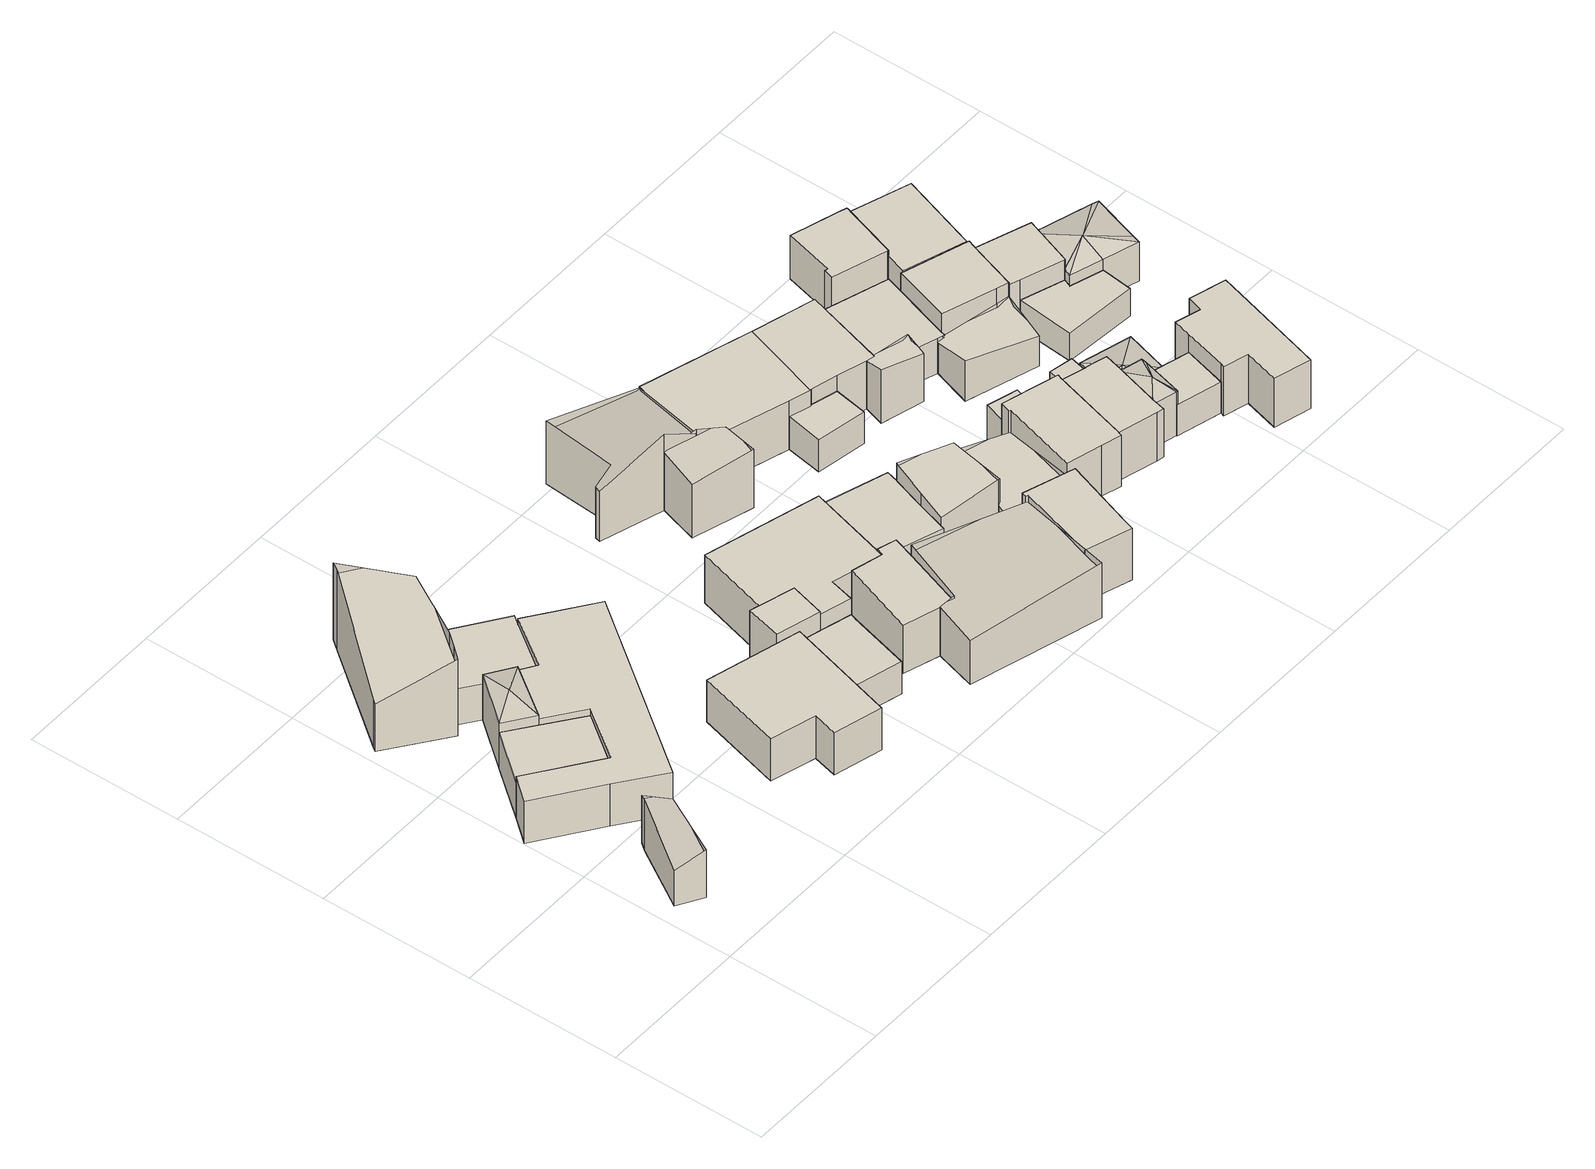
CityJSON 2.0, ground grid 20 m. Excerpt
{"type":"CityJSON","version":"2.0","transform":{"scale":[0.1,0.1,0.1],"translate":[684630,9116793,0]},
"CityObjects":{
"building1":{"type":"Building","attributes":{"Building Type":"Residential","Roof Shape":"gable","Roof Material":"Concrete Glazed Tile","Roof Material Code":"1","Roof Direction":"northwest","Building Height":5.32,"Roof Slope":32.1,"Footprint Area":38.95,"Solar PV Capacity Low":4.88,"Solar PV Capacity High":6.41,"Solar Annual Energy Low":7033,"Solar Annual Energy High":9268,"Suitable PV Area":29.12},"geometry":[{"type":"MultiSurface","lod":"2.2","boundaries":[[[0,1,2,3,4]],[[4,3,5,6]],[[3,2,7,5]],[[2,1,8,7]],[[1,0,9,8]],[[0,4,6,9]],[[6,5,7,8,9]]]}]},
"building2":{"type":"Building","attributes":{"Building Type":"Residential","Roof Shape":"shed","Roof Material":"Clay Tile Shingle","Roof Material Code":"3","Roof Direction":"northwest","Building Height":5.12,"Roof Slope":17,"Footprint Area":82.25,"Solar PV Capacity Low":10.3,"Solar PV Capacity High":13.53,"Solar Annual Energy Low":14850,"Solar Annual Energy High":19571,"Suitable PV Area":61.48},"geometry":[{"type":"MultiSurface","lod":"2.2","boundaries":[[[10,11,12,13,14]],[[14,13,15,16]],[[13,12,17,15]],[[12,11,18,17]],[[11,10,19,18]],[[10,14,16,19]],[[16,15,17,18,19]]]}]},
"building3":{"type":"Building","attributes":{"Building Type":"Residential","Roof Shape":"hip","Roof Material":"Concrete Glazed Tile","Roof Material Code":"1","Roof Direction":"northwest","Building Height":6.77,"Roof Slope":24.3,"Footprint Area":32.92,"Solar PV Capacity Low":4.12,"Solar PV Capacity High":5.41,"Solar Annual Energy Low":5944,"Solar Annual Energy High":7834,"Suitable PV Area":24.61},"geometry":[{"type":"MultiSurface","lod":"2.2","boundaries":[[[20,21,11,10]],[[10,11,22,23]],[[11,21,24,22]],[[21,20,25,24]],[[20,10,23,25]],[[23,22,26]],[[22,24,26]],[[24,25,26]],[[25,23,26]]]}]},
"building4":{"type":"Building","attributes":{"Building Type":"Residential","Roof Shape":"flat","Roof Material":"Concrete Glazed Tile","Roof Material Code":"1","Roof Direction":"northwest","Building Height":6.35,"Roof Slope":11.4,"Footprint Area":281.07,"Solar PV Capacity Low":35.19,"Solar PV Capacity High":46.22,"Solar Annual Energy Low":50746,"Solar Annual Energy High":66879,"Suitable PV Area":210.1},"geometry":[{"type":"MultiSurface","lod":"2.2","boundaries":[[[27,28,20,10,14,13,12,29,30,31,32]],[[32,31,33,34]],[[31,30,35,33]],[[30,29,36,35]],[[29,12,37,36]],[[12,13,38,37]],[[13,14,39,38]],[[14,10,40,39]],[[10,20,41,40]],[[20,28,42,41]],[[28,27,43,42]],[[27,32,34,43]],[[34,33,35,36,37,38,39,40,41,42,43]]]}]},
"building5":{"type":"Building","attributes":{"Building Type":"Residential","Roof Shape":"gable","Roof Material":"Concrete Aluminum Tile","Roof Material Code":"2","Roof Direction":"northwest","Building Height":7.1,"Roof Slope":32.8,"Footprint Area":165.18,"Solar PV Capacity Low":20.68,"Solar PV Capacity High":27.16,"Solar Annual Energy Low":29822,"Solar Annual Energy High":39303,"Suitable PV Area":123.47},"geometry":[{"type":"MultiSurface","lod":"2.2","boundaries":[[[44,45,46,47,48,49,50,51,52,53]],[[53,52,54,55]],[[52,51,56,54]],[[51,50,57,56]],[[50,49,58,57]],[[49,48,59,58]],[[48,47,60,59]],[[47,46,61,60]],[[46,45,62,61]],[[45,44,63,62]],[[44,53,55,63]],[[55,54,56,57,58,59,60,61,62,63]]]}]},
"building6":{"type":"Building","attributes":{"Building Type":"Residential","Roof Shape":"shed","Roof Material":"Concrete Glazed Tile","Roof Material Code":"1","Roof Direction":"northwest","Building Height":5.28,"Roof Slope":14.9,"Footprint Area":83.88,"Solar PV Capacity Low":10.5,"Solar PV Capacity High":13.79,"Solar Annual Energy Low":15144,"Solar Annual Energy High":19958,"Suitable PV Area":62.7},"geometry":[{"type":"MultiSurface","lod":"2.2","boundaries":[[[51,50,49,48,21,20,28,27,64]],[[64,27,65,66]],[[27,28,67,65]],[[28,20,68,67]],[[20,21,69,68]],[[21,48,70,69]],[[48,49,71,70]],[[49,50,72,71]],[[50,51,73,72]],[[51,64,66,73]],[[66,65,67,68,69,70,71,72,73]]]}]},
"building7":{"type":"Building","attributes":{"Building Type":"Residential","Roof Shape":"flat","Roof Material":"Concrete Glazed Tile","Roof Material Code":"1","Roof Direction":"northwest","Building Height":6.35,"Roof Slope":7.2,"Footprint Area":165.75,"Solar PV Capacity Low":20.75,"Solar PV Capacity High":27.26,"Solar Annual Energy Low":29925,"Solar Annual Energy High":39438,"Suitable PV Area":123.9},"geometry":[{"type":"MultiSurface","lod":"2.2","boundaries":[[[74,75,76,77,78,79]],[[79,78,80,81]],[[78,77,82,80]],[[77,76,83,82]],[[76,75,84,83]],[[75,74,85,84]],[[74,79,81,85]],[[81,80,82,83,84,85]]]}]},
"building8":{"type":"Building","attributes":{"Building Type":"Residential","Roof Shape":"flat","Roof Material":"Concrete Glazed Tile","Roof Material Code":"1","Roof Direction":"northwest","Building Height":4.79,"Roof Slope":12.1,"Footprint Area":62.59,"Solar PV Capacity Low":7.84,"Solar PV Capacity High":10.29,"Solar Annual Energy Low":11300,"Solar Annual Energy High":14892,"Suitable PV Area":46.79},"geometry":[{"type":"MultiSurface","lod":"2.2","boundaries":[[[86,79,87,88,89,90]],[[90,89,91,92]],[[89,88,93,91]],[[88,87,94,93]],[[87,79,95,94]],[[79,86,96,95]],[[86,90,92,96]],[[92,91,93,94,95,96]]]}]},
"building9":{"type":"Building","attributes":{"Building Type":"Residential","Roof Shape":"flat","Roof Material":"Concrete Glazed Tile","Roof Material Code":"1","Roof Direction":"northwest","Building Height":7.57,"Roof Slope":8.7,"Footprint Area":28.07,"Solar PV Capacity Low":3.51,"Solar PV Capacity High":4.62,"Solar Annual Energy Low":5067,"Solar Annual Energy High":6678,"Suitable PV Area":20.98},"geometry":[{"type":"MultiSurface","lod":"2.2","boundaries":[[[97,98,99,100,86,101]],[[101,86,102,103]],[[86,100,104,102]],[[100,99,105,104]],[[99,98,106,105]],[[98,97,107,106]],[[97,101,103,107]],[[103,102,104,105,106,107]]]}]},
"building10":{"type":"Building","attributes":{"Building Type":"Residential","Roof Shape":"shed","Roof Material":"Concrete Glazed Tile","Roof Material Code":"1","Roof Direction":"northwest","Building Height":7.18,"Roof Slope":14.4,"Footprint Area":69.22,"Solar PV Capacity Low":8.67,"Solar PV Capacity High":11.38,"Solar Annual Energy Low":12498,"Solar Annual Energy High":16471,"Suitable PV Area":51.74},"geometry":[{"type":"MultiSurface","lod":"2.2","boundaries":[[[108,109,110,111,112,113,114,115]],[[115,114,116,117]],[[114,113,118,116]],[[113,112,119,118]],[[112,111,120,119]],[[111,110,121,120]],[[110,109,122,121]],[[109,108,123,122]],[[108,115,117,123]],[[117,116,118,119,120,121,122,123]]]}]},
"building11":{"type":"Building","attributes":{"Building Type":"Residential","Roof Shape":"flat","Roof Material":"Clay Tile Shingle","Roof Material Code":"3","Roof Direction":"northwest","Building Height":7.19,"Roof Slope":5.3,"Footprint Area":183.74,"Solar PV Capacity Low":23.01,"Solar PV Capacity High":30.22,"Solar Annual Energy Low":33173,"Solar Annual Energy High":43720,"Suitable PV Area":137.35},"geometry":[{"type":"MultiSurface","lod":"2.2","boundaries":[[[124,97,101,86,90,125,112,111,110,126]],[[126,110,127,128]],[[110,111,129,127]],[[111,112,130,129]],[[112,125,131,130]],[[125,90,132,131]],[[90,86,133,132]],[[86,101,134,133]],[[101,97,135,134]],[[97,124,136,135]],[[124,126,128,136]],[[128,127,129,130,131,132,133,134,135,136]]]}]},
"building12":{"type":"Building","attributes":{"Building Type":"Residential","Roof Shape":"gable","Roof Material":"Concrete Glazed Tile","Roof Material Code":"1","Roof Direction":"northwest","Building Height":6.64,"Roof Slope":28.8,"Footprint Area":224.76,"Solar PV Capacity Low":28.14,"Solar PV Capacity High":36.96,"Solar Annual Energy Low":40579,"Solar Annual Energy High":53479,"Suitable PV Area":168.01},"geometry":[{"type":"MultiSurface","lod":"2.2","boundaries":[[[137,108,115,114,138,139,140,141]],[[141,140,142,143]],[[140,139,144,142]],[[139,138,145,144]],[[138,114,146,145]],[[114,115,147,146]],[[115,108,148,147]],[[108,137,149,148]],[[137,141,143,149]],[[143,142,144,145,146,147,148,149]]]}]},
"building13":{"type":"Building","attributes":{"Building Type":"Residential","Roof Shape":"gable","Roof Material":"Concrete Aluminum Tile","Roof Material Code":"2","Roof Direction":"northwest","Building Height":7.52,"Roof Slope":34,"Footprint Area":121.83,"Solar PV Capacity Low":15.25,"Solar PV Capacity High":20.03,"Solar Annual Energy Low":21995,"Solar Annual Energy High":28987,"Suitable PV Area":91.06},"geometry":[{"type":"MultiSurface","lod":"2.2","boundaries":[[[150,151,152,153,154,155,156]],[[156,155,157,158]],[[155,154,159,157]],[[154,153,160,159]],[[153,152,161,160]],[[152,151,162,161]],[[151,150,163,162]],[[150,156,158,163]],[[158,157,159,160,161,162,163]]]}]},
"building14":{"type":"Building","attributes":{"Building Type":"Residential","Roof Shape":"gable","Roof Material":"Concrete Glazed Tile","Roof Material Code":"1","Roof Direction":"northwest","Building Height":7.96,"Roof Slope":33.8,"Footprint Area":42.66,"Solar PV Capacity Low":5.34,"Solar PV Capacity High":7.02,"Solar Annual Energy Low":7702,"Solar Annual Energy High":10151,"Suitable PV Area":31.89},"geometry":[{"type":"MultiSurface","lod":"2.2","boundaries":[[[164,155,154,165,166]],[[166,165,167,168]],[[165,154,169,167]],[[154,155,170,169]],[[155,164,171,170]],[[164,166,168,171]],[[168,167,169,170,171]]]}]},
"building15":{"type":"Building","attributes":{"Building Type":"Residential","Roof Shape":"flat","Roof Material":"Concrete Glazed Tile","Roof Material Code":"1","Roof Direction":"northwest","Building Height":5.8,"Roof Slope":10,"Footprint Area":93.49,"Solar PV Capacity Low":11.71,"Solar PV Capacity High":15.37,"Solar Annual Energy Low":16878,"Solar Annual Energy High":22244,"Suitable PV Area":69.88},"geometry":[{"type":"MultiSurface","lod":"2.2","boundaries":[[[126,110,109,172,173,174,175,176,177]],[[177,176,178,179]],[[176,175,180,178]],[[175,174,181,180]],[[174,173,182,181]],[[173,172,183,182]],[[172,109,184,183]],[[109,110,185,184]],[[110,126,186,185]],[[126,177,179,186]],[[179,178,180,181,182,183,184,185,186]]]}]},
"building16":{"type":"Building","attributes":{"Building Type":"Residential","Roof Shape":"gable","Roof Material":"Concrete Glazed Tile","Roof Material Code":"1","Roof Direction":"northwest","Building Height":7.13,"Roof Slope":29.9,"Footprint Area":65.92,"Solar PV Capacity Low":8.25,"Solar PV Capacity High":10.84,"Solar Annual Energy Low":11901,"Solar Annual Energy High":15685,"Suitable PV Area":49.27},"geometry":[{"type":"MultiSurface","lod":"2.2","boundaries":[[[176,175,174,173,187,188,189]],[[189,188,190,191]],[[188,187,192,190]],[[187,173,193,192]],[[173,174,194,193]],[[174,175,195,194]],[[175,176,196,195]],[[176,189,191,196]],[[191,190,192,193,194,195,196]]]}]},
"building17":{"type":"Building","attributes":{"Building Type":"Residential","Roof Shape":"flat","Roof Material":"Concrete Glazed Tile","Roof Material Code":"1","Roof Direction":"northwest","Building Height":7.67,"Roof Slope":7.1,"Footprint Area":70.74,"Solar PV Capacity Low":8.86,"Solar PV Capacity High":11.63,"Solar Annual Energy Low":12771,"Solar Annual Energy High":16831,"Suitable PV Area":52.88},"geometry":[{"type":"MultiSurface","lod":"2.2","boundaries":[[[197,137,141,140,198,199,200]],[[200,199,201,202]],[[199,198,203,201]],[[198,140,204,203]],[[140,141,205,204]],[[141,137,206,205]],[[137,197,207,206]],[[197,200,202,207]],[[202,201,203,204,205,206,207]]]}]},
"building18":{"type":"Building","attributes":{"Building Type":"Residential","Roof Shape":"shed","Roof Material":"Concrete Aluminum Tile","Roof Material Code":"2","Roof Direction":"northwest","Building Height":7.2,"Roof Slope":17.9,"Footprint Area":163.23,"Solar PV Capacity Low":20.44,"Solar PV Capacity High":26.84,"Solar Annual Energy Low":29470,"Solar Annual Energy High":38839,"Suitable PV Area":122.01},"geometry":[{"type":"MultiSurface","lod":"2.2","boundaries":[[[208,156,155,164,209,210,211]],[[211,210,212,213]],[[210,209,214,212]],[[209,164,215,214]],[[164,155,216,215]],[[155,156,217,216]],[[156,208,218,217]],[[208,211,213,218]],[[213,212,214,215,216,217,218]]]}]},
"building19":{"type":"Building","attributes":{"Building Type":"Residential","Roof Shape":"gable","Roof Material":"Concrete Glazed Tile","Roof Material Code":"1","Roof Direction":"northwest","Building Height":4.24,"Roof Slope":31.2,"Footprint Area":81.87,"Solar PV Capacity Low":10.25,"Solar PV Capacity High":13.46,"Solar Annual Energy Low":14782,"Solar Annual Energy High":19481,"Suitable PV Area":61.2},"geometry":[{"type":"MultiSurface","lod":"2.2","boundaries":[[[219,220,221,189,188,187,222,223]],[[223,222,224,225]],[[222,187,226,224]],[[187,188,227,226]],[[188,189,228,227]],[[189,221,229,228]],[[221,220,230,229]],[[220,219,231,230]],[[219,223,225,231]],[[225,224,226,227,228,229,230,231]]]}]},
"building20":{"type":"Building","attributes":{"Building Type":"Residential","Roof Shape":"shed","Roof Material":"Concrete Glazed Tile","Roof Material Code":"1","Roof Direction":"northwest","Building Height":4.74,"Roof Slope":18.3,"Footprint Area":29.42,"Solar PV Capacity Low":3.68,"Solar PV Capacity High":4.84,"Solar Annual Energy Low":5311,"Solar Annual Energy High":6999,"Suitable PV Area":21.99},"geometry":[{"type":"MultiSurface","lod":"2.2","boundaries":[[[232,211,210,209,233,234]],[[234,233,235,236]],[[233,209,237,235]],[[209,210,238,237]],[[210,211,239,238]],[[211,232,240,239]],[[232,234,236,240]],[[236,235,237,238,239,240]]]}]},
"building21":{"type":"Building","attributes":{"Building Type":"Residential","Roof Shape":"flat","Roof Material":"Concrete Glazed Tile","Roof Material Code":"1","Roof Direction":"northwest","Building Height":7.62,"Roof Slope":10.3,"Footprint Area":86.28,"Solar PV Capacity Low":10.8,"Solar PV Capacity High":14.19,"Solar Annual Energy Low":15577,"Solar Annual Energy High":20529,"Suitable PV Area":64.49},"geometry":[{"type":"MultiSurface","lod":"2.2","boundaries":[[[241,242,243,221,220,219,244,245,246,247,248]],[[248,247,249,250]],[[247,246,251,249]],[[246,245,252,251]],[[245,244,253,252]],[[244,219,254,253]],[[219,220,255,254]],[[220,221,256,255]],[[221,243,257,256]],[[243,242,258,257]],[[242,241,259,258]],[[241,248,250,259]],[[250,249,251,252,253,254,255,256,257,258,259]]]}]},
"building22":{"type":"Building","attributes":{"Building Type":"Residential","Roof Shape":"shed","Roof Material":"Concrete Aluminum Tile","Roof Material Code":"2","Roof Direction":"northwest","Building Height":7.17,"Roof Slope":16.5,"Footprint Area":93.14,"Solar PV Capacity Low":11.66,"Solar PV Capacity High":15.32,"Solar Annual Energy Low":16816,"Solar Annual Energy High":22163,"Suitable PV Area":69.62},"geometry":[{"type":"MultiSurface","lod":"2.2","boundaries":[[[260,261,208,211,232,262,263]],[[263,262,264,265]],[[262,232,266,264]],[[232,211,213,266]],[[211,208,218,213]],[[208,261,267,218]],[[261,260,268,267]],[[260,263,265,268]],[[265,264,266,213,218,267,268]]]}]},
"building23":{"type":"Building","attributes":{"Building Type":"Residential","Roof Shape":"shed","Roof Material":"Concrete Glazed Tile","Roof Material Code":"1","Roof Direction":"northwest","Building Height":4.97,"Roof Slope":16.1,"Footprint Area":11.66,"Solar PV Capacity Low":1.46,"Solar PV Capacity High":1.92,"Solar Annual Energy Low":2106,"Solar Annual Energy High":2775,"Suitable PV Area":8.72},"geometry":[{"type":"MultiSurface","lod":"2.2","boundaries":[[[269,242,241,270]],[[270,241,271,272]],[[241,242,273,271]],[[242,269,274,273]],[[269,270,272,274]],[[272,271,273,274]]]}]},
"building24":{"type":"Building","attributes":{"Building Type":"Residential","Roof Shape":"gable","Roof Material":"Concrete Glazed Tile","Roof Material Code":"1","Roof Direction":"northwest","Building Height":7.16,"Roof Slope":30.6,"Footprint Area":15.79,"Solar PV Capacity Low":1.98,"Solar PV Capacity High":2.6,"Solar Annual Energy Low":2850,"Solar Annual Energy High":3756,"Suitable PV Area":11.8},"geometry":[{"type":"MultiSurface","lod":"2.2","boundaries":[[[275,260,263,262,276,277]],[[277,276,278,279]],[[276,262,264,278]],[[262,263,280,264]],[[263,260,268,280]],[[260,275,281,268]],[[275,277,279,281]],[[279,278,264,280,268,281]]]}]},
"building25":{"type":"Building","attributes":{"Building Type":"Residential","Roof Shape":"flat","Roof Material":"Concrete Glazed Tile","Roof Material Code":"1","Roof Direction":"northwest","Building Height":7.16,"Roof Slope":14.2,"Footprint Area":64.07,"Solar PV Capacity Low":8.02,"Solar PV Capacity High":10.54,"Solar Annual Energy Low":11568,"Solar Annual Energy High":15245,"Suitable PV Area":47.89},"geometry":[{"type":"MultiSurface","lod":"2.2","boundaries":[[[282,283,284,285,286,247,246,287,288,289,290,291]],[[291,290,292,293]],[[290,289,294,292]],[[289,288,295,294]],[[288,287,296,295]],[[287,246,297,296]],[[246,247,298,297]],[[247,286,299,298]],[[286,285,300,299]],[[285,284,301,300]],[[284,283,302,301]],[[283,282,303,302]],[[282,291,293,303]],[[293,292,294,295,296,297,298,299,300,301,302,303]]]}]},
"building26":{"type":"Building","attributes":{"Building Type":"Residential","Roof Shape":"shed","Roof Material":"Concrete Glazed Tile","Roof Material Code":"1","Roof Direction":"northwest","Building Height":6.37,"Roof Slope":19.1,"Footprint Area":7.59,"Solar PV Capacity Low":0.95,"Solar PV Capacity High":1.25,"Solar Annual Energy Low":1369,"Solar Annual Energy High":1805,"Suitable PV Area":5.67},"geometry":[{"type":"MultiSurface","lod":"2.2","boundaries":[[[304,285,284,283,305]],[[305,283,306,307]],[[283,284,308,306]],[[284,285,309,308]],[[285,304,310,309]],[[304,305,307,310]],[[307,306,308,309,310]]]}]},
"building27":{"type":"Building","attributes":{"Building Type":"Residential","Roof Shape":"flat","Roof Material":"Concrete Aluminum Tile","Roof Material Code":"2","Roof Direction":"northwest","Building Height":5.17,"Roof Slope":13.8,"Footprint Area":100.79,"Solar PV Capacity Low":12.62,"Solar PV Capacity High":16.58,"Solar Annual Energy Low":18197,"Solar Annual Energy High":23982,"Suitable PV Area":75.34},"geometry":[{"type":"MultiSurface","lod":"2.2","boundaries":[[[261,260,275,311,312,313,314,315]],[[315,314,316,317]],[[314,313,318,316]],[[313,312,319,318]],[[312,311,320,319]],[[311,275,321,320]],[[275,260,322,321]],[[260,261,323,322]],[[261,315,317,323]],[[317,316,318,319,320,321,322,323]]]}]},
"building28":{"type":"Building","attributes":{"Building Type":"Residential","Roof Shape":"hip","Roof Material":"Concrete Glazed Tile","Roof Material Code":"1","Roof Direction":"northwest","Building Height":6.51,"Roof Slope":27,"Footprint Area":20.74,"Solar PV Capacity Low":2.6,"Solar PV Capacity High":3.41,"Solar Annual Energy Low":3744,"Solar Annual Energy High":4935,"Suitable PV Area":15.5},"geometry":[{"type":"MultiSurface","lod":"2.2","boundaries":[[[290,289,324,325,326,327]],[[327,326,328,329]],[[326,325,330,328]],[[325,324,331,330]],[[324,289,332,331]],[[289,290,333,332]],[[290,327,329,333]],[[329,328,334]],[[328,330,334]],[[330,331,334]],[[331,332,334]],[[332,333,334]],[[333,329,334]]]}]},
"building29":{"type":"Building","attributes":{"Building Type":"Residential","Roof Shape":"gable","Roof Material":"Concrete Glazed Tile","Roof Material Code":"1","Roof Direction":"northwest","Building Height":4.52,"Roof Slope":29.2,"Footprint Area":55.17,"Solar PV Capacity Low":6.91,"Solar PV Capacity High":9.07,"Solar Annual Energy Low":9960,"Solar Annual Energy High":13126,"Suitable PV Area":41.24},"geometry":[{"type":"MultiSurface","lod":"2.2","boundaries":[[[335,336,313,312,311,337,338]],[[338,337,339,340]],[[337,311,341,339]],[[311,312,342,341]],[[312,313,343,342]],[[313,336,344,343]],[[336,335,345,344]],[[335,338,340,345]],[[340,339,341,342,343,344,345]]]}]},
"building30":{"type":"Building","attributes":{"Building Type":"Residential","Roof Shape":"flat","Roof Material":"Concrete Glazed Tile","Roof Material Code":"1","Roof Direction":"northwest","Building Height":4.62,"Roof Slope":11.7,"Footprint Area":33.65,"Solar PV Capacity Low":4.21,"Solar PV Capacity High":5.53,"Solar Annual Energy Low":6075,"Solar Annual Energy High":8007,"Suitable PV Area":25.15},"geometry":[{"type":"MultiSurface","lod":"2.2","boundaries":[[[346,326,325,324,347,348,349]],[[349,348,350,351]],[[348,347,352,350]],[[347,324,353,352]],[[324,325,354,353]],[[325,326,355,354]],[[326,346,356,355]],[[346,349,351,356]],[[351,350,352,353,354,355,356]]]}]},
"building31":{"type":"Building","attributes":{"Building Type":"Residential","Roof Shape":"hip","Roof Material":"Concrete Glazed Tile","Roof Material Code":"1","Roof Direction":"northwest","Building Height":4.32,"Roof Slope":27.7,"Footprint Area":35.65,"Solar PV Capacity Low":4.46,"Solar PV Capacity High":5.86,"Solar Annual Energy Low":6437,"Solar Annual Energy High":8483,"Suitable PV Area":26.65},"geometry":[{"type":"MultiSurface","lod":"2.2","boundaries":[[[357,282,291,290,327,326,346,358]],[[358,346,359,360]],[[346,326,361,359]],[[326,327,362,361]],[[327,290,363,362]],[[290,291,364,363]],[[291,282,365,364]],[[282,357,366,365]],[[357,358,360,366]],[[360,359,367]],[[359,361,367]],[[361,362,367]],[[362,363,367]],[[363,364,367]],[[364,365,367]],[[365,366,367]],[[366,360,367]]]}]},
"building32":{"type":"Building","attributes":{"Building Type":"Residential","Roof Shape":"flat","Roof Material":"Concrete Aluminum Tile","Roof Material Code":"2","Roof Direction":"northwest","Building Height":7.88,"Roof Slope":13.8,"Footprint Area":68.59,"Solar PV Capacity Low":8.59,"Solar PV Capacity High":11.28,"Solar Annual Energy Low":12384,"Solar Annual Energy High":16321,"Suitable PV Area":51.27},"geometry":[{"type":"MultiSurface","lod":"2.2","boundaries":[[[314,313,336,368,335,369,370,371,372]],[[372,371,373,374]],[[371,370,375,373]],[[370,369,376,375]],[[369,335,377,376]],[[335,368,378,377]],[[368,336,379,378]],[[336,313,380,379]],[[313,314,381,380]],[[314,372,374,381]],[[374,373,375,376,377,378,379,380,381]]]}]},
"building33":{"type":"Building","attributes":{"Building Type":"Residential","Roof Shape":"flat","Roof Material":"Concrete Glazed Tile","Roof Material Code":"1","Roof Direction":"northwest","Building Height":6.5,"Roof Slope":5,"Footprint Area":58.33,"Solar PV Capacity Low":7.3,"Solar PV Capacity High":9.59,"Solar Annual Energy Low":10531,"Solar Annual Energy High":13879,"Suitable PV Area":43.6},"geometry":[{"type":"MultiSurface","lod":"2.2","boundaries":[[[382,383,384,385,386,387,388,389,390]],[[390,389,391,392]],[[389,388,393,391]],[[388,387,394,393]],[[387,386,395,394]],[[386,385,396,395]],[[385,384,397,396]],[[384,383,398,397]],[[383,382,399,398]],[[382,390,392,399]],[[392,391,393,394,395,396,397,398,399]]]}]},
"building34":{"type":"Building","attributes":{"Building Type":"Residential","Roof Shape":"flat","Roof Material":"Concrete Glazed Tile","Roof Material Code":"1","Roof Direction":"northwest","Building Height":7.32,"Roof Slope":10.5,"Footprint Area":104.66,"Solar PV Capacity Low":13.1,"Solar PV Capacity High":17.21,"Solar Annual Energy Low":18895,"Solar Annual Energy High":24903,"Suitable PV Area":78.23},"geometry":[{"type":"MultiSurface","lod":"2.2","boundaries":[[[400,401,402,403,404,349,348,405,406,407,408]],[[408,407,409,410]],[[407,406,411,409]],[[406,405,412,411]],[[405,348,413,412]],[[348,349,414,413]],[[349,404,415,414]],[[404,403,416,415]],[[403,402,417,416]],[[402,401,418,417]],[[401,400,419,418]],[[400,408,410,419]],[[410,409,411,412,413,414,415,416,417,418,419]]]}]},
"building35":{"type":"Building","attributes":{"Building Type":"Residential","Roof Shape":"shed","Roof Material":"Concrete Glazed Tile","Roof Material Code":"1","Roof Direction":"northwest","Building Height":4.13,"Roof Slope":10.1,"Footprint Area":54.71,"Solar PV Capacity Low":6.85,"Solar PV Capacity High":9,"Solar Annual Energy Low":9878,"Solar Annual Energy High":13019,"Suitable PV Area":40.9},"geometry":[{"type":"MultiSurface","lod":"2.2","boundaries":[[[420,421,422,423,424,425]],[[425,424,426,427]],[[424,423,428,426]],[[423,422,429,428]],[[422,421,430,429]],[[421,420,431,430]],[[420,425,427,431]],[[427,426,428,429,430,431]]]}]},
"building36":{"type":"Building","attributes":{"Building Type":"Residential","Roof Shape":"shed","Roof Material":"Concrete Aluminum Tile","Roof Material Code":"2","Roof Direction":"northwest","Building Height":7.24,"Roof Slope":13.8,"Footprint Area":50.09,"Solar PV Capacity Low":6.27,"Solar PV Capacity High":8.24,"Solar Annual Energy Low":9043,"Solar Annual Energy High":11918,"Suitable PV Area":37.44},"geometry":[{"type":"MultiSurface","lod":"2.2","boundaries":[[[371,370,369,423,422,432,433]],[[433,432,434,435]],[[432,422,436,434]],[[422,423,437,436]],[[423,369,438,437]],[[369,370,439,438]],[[370,371,440,439]],[[371,433,435,440]],[[435,434,436,437,438,439,440]]]}]},
"building37":{"type":"Building","attributes":{"Building Type":"Residential","Roof Shape":"flat","Roof Material":"Concrete Glazed Tile","Roof Material Code":"1","Roof Direction":"northwest","Building Height":5.83,"Roof Slope":10.1,"Footprint Area":90.32,"Solar PV Capacity Low":11.31,"Solar PV Capacity High":14.85,"Solar Annual Energy Low":16307,"Solar Annual Energy High":21491,"Suitable PV Area":67.52},"geometry":[{"type":"MultiSurface","lod":"2.2","boundaries":[[[390,389,388,387,441,442,443]],[[443,442,444,445]],[[442,441,446,444]],[[441,387,447,446]],[[387,388,448,447]],[[388,389,449,448]],[[389,390,450,449]],[[390,443,445,450]],[[445,444,446,447,448,449,450]]]}]},
"building38":{"type":"Building","attributes":{"Building Type":"Residential","Roof Shape":"hip","Roof Material":"Concrete Aluminum Tile","Roof Material Code":"2","Roof Direction":"northwest","Building Height":5.83,"Roof Slope":29.9,"Footprint Area":69.13,"Solar PV Capacity Low":8.66,"Solar PV Capacity High":11.37,"Solar Annual Energy Low":12481,"Solar Annual Energy High":16449,"Suitable PV Area":51.68},"geometry":[{"type":"MultiSurface","lod":"2.2","boundaries":[[[451,452,453,433,432,422,421,420,454]],[[454,420,455,456]],[[420,421,457,455]],[[421,422,458,457]],[[422,432,459,458]],[[432,433,460,459]],[[433,453,461,460]],[[453,452,462,461]],[[452,451,463,462]],[[451,454,456,463]],[[456,455,464]],[[455,457,464]],[[457,458,464]],[[458,459,464]],[[459,460,464]],[[460,461,464]],[[461,462,464]],[[462,463,464]],[[463,456,464]]]}]}
},
"vertices":[
[81,184,0],[73,174,0],[25,96,0],[57,77,0],[112,166,0],[57,77,71],[112,166,53],[25,96,53],[73,174,75],[81,184,71],
[112,350,0],[76,376,0],[27,314,0],[113,252,0],[159,316,0],[113,252,51],[159,316,53],[27,314,53],[76,376,55],[112,350,54],
[158,415,0],[125,437,0],[76,376,68],[112,350,68],[125,437,68],[158,415,68],[118,395,75],
[221,464,0],[178,402,0],[2,283,0],[80,227,0],[136,185,0],[300,407,0],[136,185,63],[300,407,63],[80,227,63],[2,283,63],[27,314,63],[113,252,63],[159,316,63],[112,350,63],[158,415,63],[178,402,63],[221,464,63],
[113,627,0],[18,502,0],[15,498,0],[89,443,0],[99,456,0],[111,472,0],[152,526,0],[153,527,0],[198,586,0],[124,641,0],[198,586,71],[124,641,114],[153,527,97],[152,526,98],[111,472,121],[99,456,119],[89,443,114],[15,498,71],[18,502,73],[113,627,120],
[229,475,0],[221,464,54],[229,475,55],[178,402,53],[158,415,53],[125,437,54],[99,456,54],[111,472,55],[152,526,56],[153,527,56],
[272,245,0],[242,134,0],[300,118,0],[292,86,0],[354,70,0],[393,213,0],[354,70,63],[393,213,63],[292,86,63],[300,118,63],[242,134,63],[272,245,63],
[420,206,0],[369,125,0],[436,107,0],[457,186,0],[460,195,0],[457,186,48],[460,195,48],[436,107,48],[369,125,48],[393,213,48],[420,206,48],
[389,263,0],[386,264,0],[375,267,0],[363,221,0],[432,251,0],[420,206,76],[432,251,76],[363,221,76],[375,267,76],[386,264,76],[389,263,76],
[551,184,0],[560,212,0],[536,219,0],[533,210,0],[493,220,0],[462,125,0],[508,111,0],[525,105,0],[508,111,72],[525,105,72],[462,125,72],[493,220,74],[533,210,74],[536,219,74],[560,212,74],[551,184,74],
[416,361,0],[468,227,0],[564,321,0],[536,219,72],[564,321,72],[533,210,72],[493,220,72],[468,227,72],[460,195,72],[420,206,72],[432,251,72],[389,263,72],[416,361,72],
[697,142,0],[493,58,0],[662,10,0],[670,40,0],[700,141,0],[670,40,79],[700,141,66],[662,10,82],[493,58,66],[508,111,73],[525,105,80],[551,184,90],[697,142,68],
[456,610,0],[449,515,0],[423,516,0],[421,509,0],[502,484,0],[542,472,0],[574,575,0],[542,472,92],[574,575,75],[502,484,114],[421,509,75],[423,516,76],[449,515,90],[456,610,94],
[580,461,0],[487,434,0],[565,411,0],[487,434,80],[565,411,87],[502,484,87],[542,472,98],[580,461,80],
[619,193,0],[620,197,0],[631,233,0],[645,277,0],[646,279,0],[650,294,0],[646,279,58],[650,294,58],[645,277,58],[631,233,58],[620,197,58],[619,193,58],[560,212,58],[536,219,58],[564,321,58],
[693,176,0],[695,176,0],[719,258,0],[695,176,84],[719,258,71],[693,176,85],[620,197,71],[631,233,77],[645,277,84],[646,279,84],
[699,148,0],[729,21,0],[732,31,0],[764,127,0],[732,31,77],[764,127,77],[729,21,77],[670,40,77],[700,141,77],[697,142,77],[699,148,77],
[718,534,0],[660,437,0],[688,429,0],[688,430,0],[688,429,72],[688,430,72],[660,437,72],[580,461,73],[542,472,73],[574,575,77],[718,534,75],
[766,139,0],[793,238,0],[791,239,0],[687,157,0],[765,137,0],[687,157,42],[765,137,57],[693,176,46],[695,176,47],[719,258,60],[791,239,43],[793,238,42],[766,139,57],
[723,421,0],[652,390,0],[717,379,0],[652,390,48],[717,379,47],[660,437,49],[688,429,49],[688,430,49],[723,421,49],
[836,241,0],[796,252,0],[795,252,0],[811,127,0],[836,120,0],[839,128,0],[866,227,0],[868,232,0],[866,227,76],[868,232,76],[839,128,76],[836,120,76],[811,127,76],[766,139,76],[793,238,76],[791,239,76],[795,252,76],[796,252,76],[836,241,76],
[772,409,0],[800,512,0],[761,410,0],[771,407,0],[761,410,72],[771,407,72],[723,421,72],[800,512,74],[772,409,72],
[804,279,0],[843,268,0],[836,241,50],[843,268,51],[796,252,50],[804,279,51],
[815,396,0],[753,384,0],[808,369,0],[753,384,80],[808,369,72],[771,407,73],[815,396,79],
[916,214,0],[901,218,0],[898,218,0],[871,226,0],[868,226,0],[891,114,0],[900,112,0],[904,130,0],[921,191,0],[926,211,0],[921,191,72],[926,211,72],[904,130,72],[900,112,72],[891,114,72],[839,128,72],[866,227,72],[868,226,72],[871,226,72],[898,218,72],[901,218,72],[916,214,72],
[875,249,0],[906,243,0],[901,218,64],[906,243,65],[898,218,64],[871,226,64],[875,249,65],
[852,384,0],[861,382,0],[862,387,0],[885,461,0],[892,483,0],[885,461,52],[892,483,52],[862,387,52],[861,382,52],[852,384,52],[815,396,52],[772,409,52],[800,512,52],
[935,122,0],[937,122,0],[951,177,0],[952,183,0],[951,177,65],[952,183,65],[937,122,65],[935,122,65],[904,130,65],[921,191,65],[933,154,70],
[945,360,0],[930,365,0],[836,334,0],[928,305,0],[836,334,60],[928,305,45],[852,384,46],[861,382,48],[862,387,45],[930,365,56],[945,360,59],
[974,171,0],[935,121,0],[992,106,0],[1007,162,0],[992,106,46],[1007,162,46],[935,121,46],[935,122,46],[937,122,46],[951,177,46],[974,171,46],
[924,246,0],[990,228,0],[974,171,43],[990,228,43],[951,177,43],[952,183,43],[921,191,43],[926,211,43],[916,214,43],[924,246,43],[944,203,50],
[946,360,0],[946,362,0],[965,420,0],[967,426,0],[970,434,0],[967,426,79],[970,434,79],[965,420,79],[946,362,79],[945,360,79],[946,360,79],[930,365,79],[862,387,79],[885,461,79],
[932,581,0],[869,600,0],[853,536,0],[849,537,0],[845,524,0],[915,502,0],[916,502,0],[940,577,0],[940,578,0],[940,577,65],[940,578,65],[916,502,65],[915,502,65],[845,524,65],[849,537,65],[853,536,65],[869,600,65],[932,581,65],
[1087,143,0],[1098,183,0],[1051,196,0],[1045,176,0],[1013,185,0],[990,101,0],[1022,92,0],[1010,47,0],[1057,34,0],[1010,47,73],[1057,34,73],[1022,92,73],[990,101,73],[992,106,73],[1007,162,73],[1013,185,73],[1045,176,73],[1051,196,73],[1098,183,73],[1087,143,73],
[1054,316,0],[1012,329,0],[1016,339,0],[961,357,0],[955,284,0],[1050,276,0],[955,284,41],[1050,276,41],[961,357,43],[1016,339,42],[1012,329,42],[1054,316,42],
[1017,339,0],[1038,402,0],[1017,339,72],[1038,402,74],[1016,339,72],[961,357,73],[946,362,73],[965,420,74],[967,426,75],
[906,475,0],[985,449,0],[1019,552,0],[985,449,58],[1019,552,58],[906,475,58],[915,502,58],[916,502,58],[940,577,58],[940,578,58],
[1102,312,0],[1122,376,0],[1114,379,0],[1099,302,0],[1054,316,58],[1099,302,58],[1012,329,58],[1016,339,58],[1017,339,58],[1038,402,58],[1114,379,58],[1122,376,58],[1102,312,58],[1061,350,68]
]}
